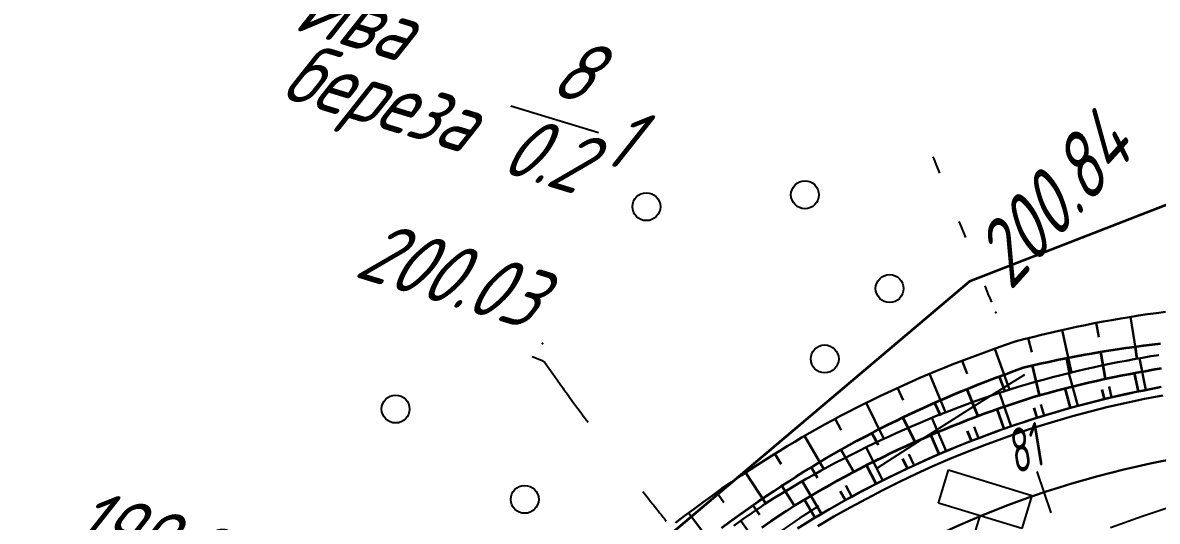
# Model space of a CAD drawing. Header units: millimetres. Extents: x -698 to 8131, y -704 to 4503.
# Drawn here: x 5889.9 to 5955, y 3523.2 to 3551.8 of the extents above; entities that cross this region are included whole.
import ezdxf

# ---------------------------------------------------------------- set-up
doc = ezdxf.new("R2010")
doc.units = ezdxf.units.MM
doc.linetypes.add('CONTI', pattern=[0])
for name, color, linetype, lineweight in [('10', 1, 'Continuous', 35), ('КОПИЯ_ОСЬ_13_ОТКОСЫ', 7, 'Continuous', 30), ('КОПИЯ_ОСЬ_ГРАНИЦЫ_ПОЛОС', 7, 'Continuous', 30), ('ОСЬ_ВЕРХ_ПОКРЫТИЯ_ГРАНИЦЫ_ПОЛОС', 7, 'Continuous', 30), ('ОСЬ_ВЕРХ_ПОКРЫТИЯ_ОСЬ', 1, 'Continuous', 30), ('Ось_примыкания', 1, 'Continuous', 35)]:
    doc.layers.add(name, color=color, linetype=linetype, lineweight=lineweight)
for name, color, linetype in [('GOR_BDEFAULT', 212, 'CONTI'), ('NAD_MDEFAULT', 7, 'CONTI'), ('PI_OTDEFAULT', 172, 'CONTI'), ('PI_TTDEFAULT', 5, 'CONTI'), ('SIT_LDEFAULT', 7, 'CONTI'), ('USLZNDEFAULT', 7, 'CONTI'), ('ZAPSKDEFAULT', 7, 'CONTI'), ('ОСЬ_ВЕРХ_ПОКРЫТИЯ_ОТКОСЫ', 7, 'Continuous'), ('ОСЬ_ВЕРХ_ПОКРЫТИЯ_ПИКЕТЫ', 1, 'Continuous'), ('разметка', 7, 'Continuous')]:
    doc.layers.add(name, color=color, linetype=linetype)
doc.styles.add('eskd', font='isocpeui.ttf', dxfattribs={"width": 1.2})
doc.styles.get("Standard").update_dxf_attribs({"font": 'isocpeui.ttf'})

# ---------------------------------------------------------------- blocks, each defined once
blk = doc.blocks.new('BL_13')
at = {"color": 0}
for p, q in [((-2.5, 7), (-2.5, 9)), ((-2.5, 9), (2.5, 9)), ((2.5, 9), (2.5, 7)), ((0, 7), (-2.5, 7)), ((0, 0), (0, 7)), ((2.5, 7), (0, 7)), ((2, 0), (0, 0))]:
    blk.add_line(p, q, dxfattribs=at)
blk = doc.blocks.new('BL_2002')
at = {"color": 0}
blk.add_circle((0, 0), 0.8, dxfattribs=at)

msp = doc.modelspace()

# ---------------------------------------------------------------- linework, layer by layer
at = {"layer": '10'}
msp.add_line((5944.183, 3536.974), (5916.353, 3513.414), dxfattribs=at)
msp.add_lwpolyline([(6238.293, 3301.534), (6214.783, 3329.634), (6217.613, 3334.674), (6201.893, 3353.614), (6122.393, 3443.184), (6075.943, 3479.714), (6071.443, 3471.734), (6046.843, 3491.884), (6036.623, 3498.524), (6027.313, 3504.584), (5993.813, 3539.054), (5979.813, 3548.044), (5955.803, 3550.194), (5957.43, 3542.112), (5944.183, 3536.974), (5916.353, 3513.414), (5882.403, 3475.894), (5847.463, 3428.424), (5792.553, 3358.754), (5758.633, 3317.974), (5746.863, 3308.254), (5727.483, 3300.384), (5710.163, 3297.724), (5663.993, 3297.174)], dxfattribs=at)
at = {"layer": 'GOR_BDEFAULT', "color": 212, "elevation": 200, "flags": 128}
for points in [[(5919.119, 3532.67), (5919.639, 3532.45), (5919.829, 3532.32), (5919.929, 3532.19), (5920.069, 3531.99), (5920.309, 3531.66), (5920.819, 3530.94), (5920.869, 3530.86), (5920.929, 3530.78), (5920.989, 3530.69), (5921.059, 3530.6), (5921.129, 3530.5), (5921.209, 3530.39), (5921.289, 3530.27), (5921.389, 3530.14), (5921.489, 3530), (5921.599, 3529.85), (5921.729, 3529.68), (5921.859, 3529.51), (5921.999, 3529.32), (5922.159, 3529.11), (5922.329, 3528.89)], [(5925.449, 3524.92), (5925.609, 3524.72), (5925.759, 3524.53), (5925.899, 3524.35), (5926.029, 3524.19), (5926.139, 3524.05), (5926.249, 3523.92), (5926.339, 3523.8), (5926.419, 3523.69), (5926.499, 3523.6), (5926.569, 3523.52), (5926.619, 3523.44), (5926.679, 3523.38), (5926.719, 3523.32), (5926.759, 3523.27), (5926.799, 3523.22)]]:
    msp.add_lwpolyline(points, dxfattribs=at)
at = {"layer": 'NAD_MDEFAULT', "color": 0}
msp.add_line((5917.892, 3547.059), (5922.912, 3545.524), dxfattribs=at)
at = {"layer": 'PI_TTDEFAULT', "color": 5}
for p in [(5945.699, 3535.19, 200.842), (5919.709, 3533.41, 200.029)]:
    msp.add_point(p, dxfattribs=at)
at = {"layer": 'SIT_LDEFAULT', "color": 7}
for p, q in [((5942.089, 3544.13), (5942.139, 3544.02)), ((5942.139, 3544.02), (5942.269, 3543.7)), ((5942.269, 3543.7), (5942.469, 3543.2)), ((5943.589, 3540.42), (5943.709, 3540.11)), ((5943.709, 3540.11), (5943.959, 3539.5)), ((5945.079, 3536.72), (5945.309, 3536.12)), ((5945.319, 3536.12), (5945.449, 3535.78)), ((5947.339, 3531.61), (5946.549, 3531.12)), ((5946.549, 3531.12), (5944.469, 3529.82)), ((5944.469, 3529.82), (5941.479, 3527.93)), ((5941.479, 3527.92), (5938.889, 3526.26)), ((5956.739, 3524.37), (5954.099, 3523.48)), ((5935.529, 3524.08), (5934.429, 3523.36)), ((5934.429, 3523.36), (5931.169, 3521.14)), ((5954.099, 3523.48), (5952.279, 3522.83))]:
    msp.add_line(p, q, dxfattribs=at)
at = {"layer": 'КОПИЯ_ОСЬ_13_ОТКОСЫ'}
for points in [[(5927.327, 3523.113), (5927.849, 3523.514), (5928.375, 3523.911), (5928.912, 3524.306), (5929.453, 3524.696), (5929.997, 3525.081), (5930.544, 3525.461), (5931.095, 3525.836), (5932.03, 3526.452), (5932.454, 3526.724), (5932.879, 3526.992), (5933.307, 3527.257), (5933.737, 3527.519), (5934.169, 3527.777), (5934.603, 3528.032), (5935.039, 3528.284), (5935.477, 3528.532), (5935.917, 3528.776), (5936.359, 3529.017), (5936.802, 3529.255), (5937.248, 3529.489), (5937.695, 3529.719), (5938.145, 3529.946), (5938.596, 3530.169), (5939.048, 3530.389), (5939.503, 3530.605), (5939.959, 3530.818), (5940.417, 3531.027), (5940.876, 3531.232), (5941.338, 3531.434), (5941.8, 3531.632), (5942.265, 3531.826), (5942.73, 3532.017), (5943.198, 3532.204), (5943.666, 3532.387), (5944.688, 3532.772), (5945.717, 3533.139), (5946.263, 3533.332), (5946.811, 3533.521), (5947.311, 3533.654), (5947.812, 3533.783), (5948.313, 3533.908), (5948.816, 3534.029), (5949.32, 3534.146), (5949.824, 3534.259), (5950.33, 3534.368), (5950.836, 3534.473), (5951.344, 3534.573), (5951.852, 3534.67), (5952.361, 3534.762), (5952.87, 3534.85), (5953.38, 3534.934), (5953.891, 3535.014), (5954.403, 3535.089), (5954.915, 3535.161), (5955.428, 3535.228)], [(5953.426, 3534.941), (5953.809, 3532.544)], [(5949.499, 3534.187), (5950.046, 3531.754)], [(5951.456, 3534.595), (5951.613, 3533.779)], [(5947.555, 3533.717), (5947.762, 3532.913)], [(5945.649, 3533.115), (5946.488, 3530.768)], [(5930.671, 3522.948), (5931.197, 3523.322), (5931.727, 3523.691), (5932.26, 3524.055), (5932.437, 3524.18), (5932.706, 3524.362), (5932.979, 3524.538), (5933.578, 3524.903), (5933.995, 3525.152), (5934.413, 3525.397), (5934.834, 3525.639), (5935.256, 3525.878), (5935.68, 3526.114), (5936.107, 3526.346), (5936.534, 3526.575), (5936.964, 3526.8), (5937.396, 3527.022), (5937.829, 3527.24), (5938.264, 3527.455), (5938.7, 3527.667), (5939.139, 3527.875), (5939.579, 3528.08), (5940.02, 3528.281), (5940.463, 3528.479), (5940.908, 3528.673), (5941.354, 3528.864), (5941.801, 3529.051), (5942.251, 3529.234), (5942.701, 3529.414), (5943.153, 3529.591), (5943.607, 3529.764), (5944.061, 3529.933), (5944.517, 3530.098), (5945.508, 3530.444), (5946.506, 3530.773), (5947.037, 3530.938), (5947.57, 3531.098), (5948.032, 3531.229), (5948.494, 3531.356), (5948.958, 3531.479), (5949.422, 3531.599), (5949.887, 3531.716), (5950.354, 3531.828), (5950.821, 3531.937), (5951.289, 3532.043), (5951.757, 3532.144), (5952.227, 3532.242), (5952.697, 3532.337), (5953.169, 3532.427), (5953.64, 3532.514), (5954.113, 3532.597), (5954.586, 3532.677), (5955.06, 3532.752)], [(5930.671, 3522.948), (5931.197, 3523.322), (5931.727, 3523.691), (5932.26, 3524.055), (5932.437, 3524.18), (5932.706, 3524.362), (5932.979, 3524.538), (5933.578, 3524.903), (5933.995, 3525.152), (5934.413, 3525.397), (5934.834, 3525.639), (5935.256, 3525.878), (5935.68, 3526.114), (5936.107, 3526.346), (5936.534, 3526.575), (5936.964, 3526.8), (5937.396, 3527.022), (5937.829, 3527.24), (5938.264, 3527.455), (5938.7, 3527.667), (5939.139, 3527.875), (5939.579, 3528.08), (5940.02, 3528.281), (5940.463, 3528.479), (5940.908, 3528.673), (5941.354, 3528.864), (5941.802, 3529.051), (5942.251, 3529.234), (5942.701, 3529.414), (5943.153, 3529.591), (5943.607, 3529.764), (5944.061, 3529.933), (5944.517, 3530.098), (5945.509, 3530.444), (5946.505, 3530.773), (5947.037, 3530.938), (5947.57, 3531.098), (5948.032, 3531.229), (5948.494, 3531.356), (5948.958, 3531.479), (5949.422, 3531.599), (5949.888, 3531.716), (5950.354, 3531.828), (5950.821, 3531.937), (5951.289, 3532.043), (5951.758, 3532.144), (5952.227, 3532.242), (5952.698, 3532.337), (5953.169, 3532.427), (5953.64, 3532.514), (5954.113, 3532.597), (5954.586, 3532.677), (5955.06, 3532.752)], [(5943.771, 3532.427), (5944.053, 3531.679)], [(5954.298, 3530.739), (5953.934, 3532.566)], [(5941.894, 3531.671), (5942.825, 3529.463)], [(5950.404, 3529.826), (5949.893, 3531.717)], [(5934.728, 3523.041), (5935.125, 3523.285), (5935.525, 3523.525), (5935.926, 3523.762), (5936.329, 3523.995), (5936.734, 3524.226), (5937.141, 3524.453), (5937.549, 3524.677), (5937.96, 3524.898), (5938.372, 3525.116), (5938.786, 3525.331), (5939.201, 3525.542), (5939.618, 3525.75), (5940.037, 3525.954), (5940.457, 3526.156), (5940.879, 3526.354), (5941.302, 3526.549), (5941.727, 3526.74), (5942.153, 3526.928), (5942.581, 3527.113), (5943.011, 3527.294), (5943.442, 3527.472), (5943.874, 3527.647), (5944.307, 3527.818), (5944.742, 3527.986), (5945.178, 3528.15), (5945.615, 3528.311), (5946.054, 3528.469), (5946.494, 3528.623), (5946.935, 3528.773), (5947.377, 3528.92), (5947.82, 3529.064), (5948.265, 3529.204), (5948.71, 3529.341), (5949.157, 3529.474), (5949.605, 3529.604), (5950.053, 3529.73), (5950.503, 3529.852), (5950.953, 3529.971), (5951.405, 3530.087), (5951.857, 3530.199), (5952.311, 3530.307), (5952.765, 3530.412), (5953.219, 3530.513), (5953.675, 3530.611), (5954.131, 3530.705), (5954.589, 3530.796), (5955.047, 3530.883)], [(5952.344, 3530.315), (5952.194, 3530.951)], [(5940.064, 3530.866), (5940.384, 3530.169)], [(5946.581, 3528.653), (5945.918, 3530.58)], [(5938.26, 3530.003), (5939.285, 3527.944)], [(5948.483, 3529.272), (5948.284, 3529.921)], [(5936.483, 3529.084), (5936.831, 3528.437)], [(5942.845, 3527.225), (5942.036, 3529.147)], [(5944.701, 3527.97), (5944.453, 3528.62)], [(5934.737, 3528.11), (5935.841, 3526.202)], [(5933.022, 3527.081), (5933.395, 3526.481)], [(5939.214, 3525.549), (5938.257, 3527.452)], [(5941.016, 3526.417), (5940.718, 3527.062)], [(5931.341, 3525.998), (5932.506, 3524.228)], [(5935.705, 3523.632), (5934.598, 3525.504)], [(5937.444, 3524.62), (5937.096, 3525.256)], [(5929.692, 3524.866), (5930.102, 3524.286)], [(5928.076, 3523.687), (5929.362, 3521.987)], [(5932.359, 3521.442), (5931.077, 3523.237)]]:
    msp.add_lwpolyline(points, dxfattribs=at)
at = {"layer": 'КОПИЯ_ОСЬ_ГРАНИЦЫ_ПОЛОС'}
msp.add_lwpolyline([(5955.272, 3530.43), (5954.229, 3530.228), (5953.189, 3530.008), (5952.153, 3529.769), (5951.122, 3529.511), (5950.095, 3529.235), (5949.074, 3528.94), (5948.058, 3528.627), (5947.048, 3528.295), (5946.044, 3527.945), (5945.047, 3527.577), (5944.057, 3527.191), (5943.073, 3526.787), (5942.098, 3526.366), (5941.13, 3525.927), (5940.17, 3525.47), (5939.218, 3524.996), (5938.276, 3524.505), (5937.342, 3523.997), (5936.418, 3523.472), (5935.503, 3522.93)], dxfattribs=at)
at = {"layer": 'ОСЬ_ВЕРХ_ПОКРЫТИЯ_ГРАНИЦЫ_ПОЛОС'}
for points in [[(5934.328, 3522.793), (5935.244, 3523.358), (5936.167, 3523.904), (5937.099, 3524.434), (5938.041, 3524.946), (5938.991, 3525.441), (5939.951, 3525.919), (5940.919, 3526.38), (5941.895, 3526.823), (5942.879, 3527.248), (5943.871, 3527.655), (5944.87, 3528.045), (5945.876, 3528.416), (5946.888, 3528.769), (5947.906, 3529.103), (5948.931, 3529.419), (5949.961, 3529.717), (5950.996, 3529.995), (5952.036, 3530.255), (5953.081, 3530.496), (5954.129, 3530.718), (5955.182, 3530.921)], [(5935.503, 3522.93), (5936.418, 3523.472), (5937.342, 3523.997), (5938.276, 3524.505), (5939.218, 3524.996), (5940.17, 3525.47), (5941.13, 3525.927), (5942.098, 3526.366), (5943.073, 3526.787), (5944.057, 3527.191), (5945.047, 3527.577), (5946.044, 3527.945), (5947.048, 3528.295), (5948.058, 3528.627), (5949.074, 3528.94), (5950.095, 3529.235), (5951.122, 3529.511), (5952.153, 3529.769), (5953.189, 3530.008), (5954.229, 3530.228), (5955.272, 3530.43)]]:
    msp.add_lwpolyline(points, dxfattribs=at)
at = {"layer": 'ОСЬ_ВЕРХ_ПОКРЫТИЯ_ОСЬ'}
msp.add_lwpolyline([(5936.599, 3519.26, -0.230024), (5984.377, 3524.486)], format="xyb", dxfattribs=at)
at = {"layer": 'ОСЬ_ВЕРХ_ПОКРЫТИЯ_ОТКОСЫ'}
msp.add_lwpolyline([(5934.728, 3523.041), (5935.125, 3523.285), (5935.525, 3523.525), (5935.926, 3523.762), (5936.329, 3523.995), (5936.734, 3524.226), (5937.141, 3524.453), (5937.549, 3524.677), (5937.96, 3524.898), (5938.372, 3525.116), (5938.786, 3525.331), (5939.201, 3525.542), (5939.618, 3525.75), (5940.037, 3525.954), (5940.457, 3526.156), (5940.879, 3526.354), (5941.302, 3526.549), (5941.727, 3526.74), (5942.153, 3526.928), (5942.581, 3527.113), (5943.011, 3527.294), (5943.442, 3527.472), (5943.874, 3527.647), (5944.307, 3527.818), (5944.742, 3527.986), (5945.178, 3528.15), (5945.615, 3528.311), (5946.054, 3528.469), (5946.494, 3528.623), (5946.935, 3528.773), (5947.377, 3528.92), (5947.82, 3529.064), (5948.265, 3529.204), (5948.71, 3529.341), (5949.157, 3529.474), (5949.605, 3529.604), (5950.053, 3529.73), (5950.503, 3529.852), (5950.953, 3529.971), (5951.405, 3530.087), (5951.857, 3530.199), (5952.311, 3530.307), (5952.765, 3530.412), (5953.219, 3530.513), (5953.675, 3530.611), (5954.131, 3530.705), (5954.589, 3530.796), (5955.047, 3530.883)], dxfattribs=at)
at = {"layer": 'ОСЬ_ВЕРХ_ПОКРЫТИЯ_ПИКЕТЫ'}
msp.add_line((5948.869, 3523.685), (5948.078, 3526.057), dxfattribs=at)
msp.add_line((5948.869, 3523.685), (5948.078, 3526.057), dxfattribs=at)
at = {"layer": 'Ось_примыкания', "color": 0}
for p, q in [((5951.714, 3532.937), (5951.966, 3531.384)), ((5953.691, 3533.234), (5953.787, 3532.499)), ((5949.746, 3532.577), (5949.906, 3531.759)), ((5945.898, 3531.52), (5946.196, 3530.711)), ((5947.791, 3532.156), (5948.184, 3530.439)), ((5953.881, 3530.654), (5953.661, 3531.723)), ((5944.033, 3530.798), (5944.664, 3529.248)), ((5949.994, 3529.713), (5949.677, 3530.843)), ((5951.93, 3530.216), (5951.798, 3530.767)), ((5942.193, 3530.015), (5942.524, 3529.276)), ((5946.18, 3528.513), (5945.78, 3529.654)), ((5948.077, 3529.145), (5947.895, 3529.723)), ((5940.378, 3529.174), (5941.065, 3527.764)), ((5938.592, 3528.275), (5938.946, 3527.605)), ((5944.304, 3527.817), (5944.083, 3528.378)), ((5942.454, 3527.058), (5941.976, 3528.165)), ((5936.836, 3527.318), (5937.561, 3526.048)), ((5938.835, 3525.356), (5938.29, 3526.428)), ((5940.631, 3526.237), (5940.374, 3526.783)), ((5935.111, 3526.305), (5935.475, 3525.702)), ((5933.421, 3525.237), (5934.158, 3524.101)), ((5935.34, 3523.413), (5934.721, 3524.442)), ((5937.071, 3524.414), (5936.778, 3524.939)), ((5931.763, 3524.118), (5932.144, 3523.571))]:
    msp.add_line(p, q, dxfattribs=at)
for points in [[(5929.967, 3522.824), (5930.489, 3523.209), (5931.015, 3523.59), (5931.543, 3523.965), (5932.076, 3524.336), (5932.979, 3524.945), (5933.4, 3525.223), (5933.824, 3525.499), (5934.25, 3525.77), (5934.679, 3526.039), (5935.109, 3526.303), (5935.541, 3526.565), (5935.976, 3526.822), (5936.413, 3527.076), (5936.851, 3527.327), (5937.292, 3527.574), (5937.735, 3527.817), (5938.18, 3528.057), (5938.627, 3528.293), (5939.076, 3528.526), (5939.526, 3528.754), (5939.978, 3528.979), (5940.433, 3529.201), (5940.889, 3529.418), (5941.347, 3529.632), (5941.807, 3529.842), (5942.268, 3530.049), (5942.755, 3530.262), (5943.245, 3530.471), (5943.736, 3530.676), (5944.229, 3530.877), (5944.724, 3531.074), (5945.22, 3531.266), (5945.718, 3531.454), (5946.217, 3531.638), (5946.746, 3531.838), (5947.277, 3532.034), (5947.764, 3532.149), (5948.251, 3532.261), (5948.74, 3532.368), (5949.229, 3532.472), (5949.72, 3532.572), (5950.211, 3532.668), (5950.703, 3532.76), (5951.195, 3532.848), (5951.688, 3532.933), (5952.182, 3533.013), (5952.677, 3533.089), (5953.172, 3533.162), (5953.667, 3533.231), (5954.164, 3533.295), (5954.66, 3533.356), (5955.153, 3533.411)], [(5932.284, 3522.857), (5932.807, 3523.219), (5933.693, 3523.811), (5934.106, 3524.068), (5934.522, 3524.323), (5934.939, 3524.574), (5935.359, 3524.821), (5935.781, 3525.066), (5936.205, 3525.307), (5936.63, 3525.544), (5937.058, 3525.778), (5937.487, 3526.009), (5937.918, 3526.236), (5938.351, 3526.46), (5938.786, 3526.68), (5939.222, 3526.897), (5939.66, 3527.11), (5940.1, 3527.319), (5940.541, 3527.525), (5940.985, 3527.728), (5941.43, 3527.927), (5941.876, 3528.122), (5942.324, 3528.314), (5942.773, 3528.502), (5943.225, 3528.687), (5943.677, 3528.868), (5944.131, 3529.045), (5944.586, 3529.219), (5945.043, 3529.389), (5945.501, 3529.555), (5945.96, 3529.718), (5946.421, 3529.877), (5946.883, 3530.032), (5947.346, 3530.184), (5947.81, 3530.331), (5948.266, 3530.462), (5948.722, 3530.589), (5949.179, 3530.713), (5949.637, 3530.833), (5950.096, 3530.949), (5950.556, 3531.062), (5951.017, 3531.171), (5951.478, 3531.276), (5951.94, 3531.378), (5952.404, 3531.476), (5952.868, 3531.571), (5953.332, 3531.662), (5953.797, 3531.749), (5954.264, 3531.833), (5954.73, 3531.912), (5955.198, 3531.989)]]:
    msp.add_lwpolyline(points, dxfattribs=at)
at = {"layer": 'разметка', "lineweight": 30, "ltscale": 7}
msp.add_lwpolyline([(5911.667, 3494.921, -0.018062), (5922.83, 3507.756, -0.06068), (5936.602, 3519.255, -0.230141), (5984.377, 3524.486, -0.070919), (6004.765, 3513.116, -0.004441), (6028.678, 3494.674), (6028.678, 3494.674)], format="xyb", dxfattribs=at)

# ---------------------------------------------------------------- block references
at = {"layer": 'USLZNDEFAULT', "color": 7, "rotation": 342.9999999999999}
msp.add_blockref('BL_13', (5942.749, 3516.82), dxfattribs=at)
at = {"layer": 'ZAPSKDEFAULT', "color": 7, "rotation": 342.9999999999999}
for p in [(5934.754, 3541.95), (5925.662, 3541.267), (5939.61, 3536.57), (5935.891, 3532.53), (5911.276, 3529.65), (5918.683, 3524.464)]:
    msp.add_blockref('BL_2002', p, dxfattribs=at)

# ---------------------------------------------------------------- texts
at = {"layer": 'NAD_MDEFAULT', "color": 7, "style": 'eskd', "oblique": 10, "width": 0.8}
for s, p in [('ива', (5905.353, 3551.462)), (' береза', (5902.837, 3548.102)), (' 8', (5918.275, 3548.314)), (' 1', (5921.243, 3544.327)), (' 0.2', (5915.437, 3543.843))]:
    msp.add_text(s, height=3.5, rotation=343, dxfattribs=at).set_placement(p)
at = {"layer": 'PI_OTDEFAULT', "color": 172, "style": 'eskd', "oblique": 10, "width": 0.8}
for s, rotation, p in [('200.84', 48, (5946.529, 3536.37)), ('200.03', 343, (5908.819, 3537.283)), ('199.29', 343, (5892.282, 3521.944))]:
    msp.add_text(s, height=3.5, rotation=rotation, dxfattribs=at).set_placement(p)
at = {"layer": 'ОСЬ_ВЕРХ_ПОКРЫТИЯ_ПИКЕТЫ', "width": 0.6}
msp.add_text('81', height=2.5, rotation=18.43713, dxfattribs=at).set_placement((5946.813, 3525.898))

doc.saveas('drawing.dxf')
